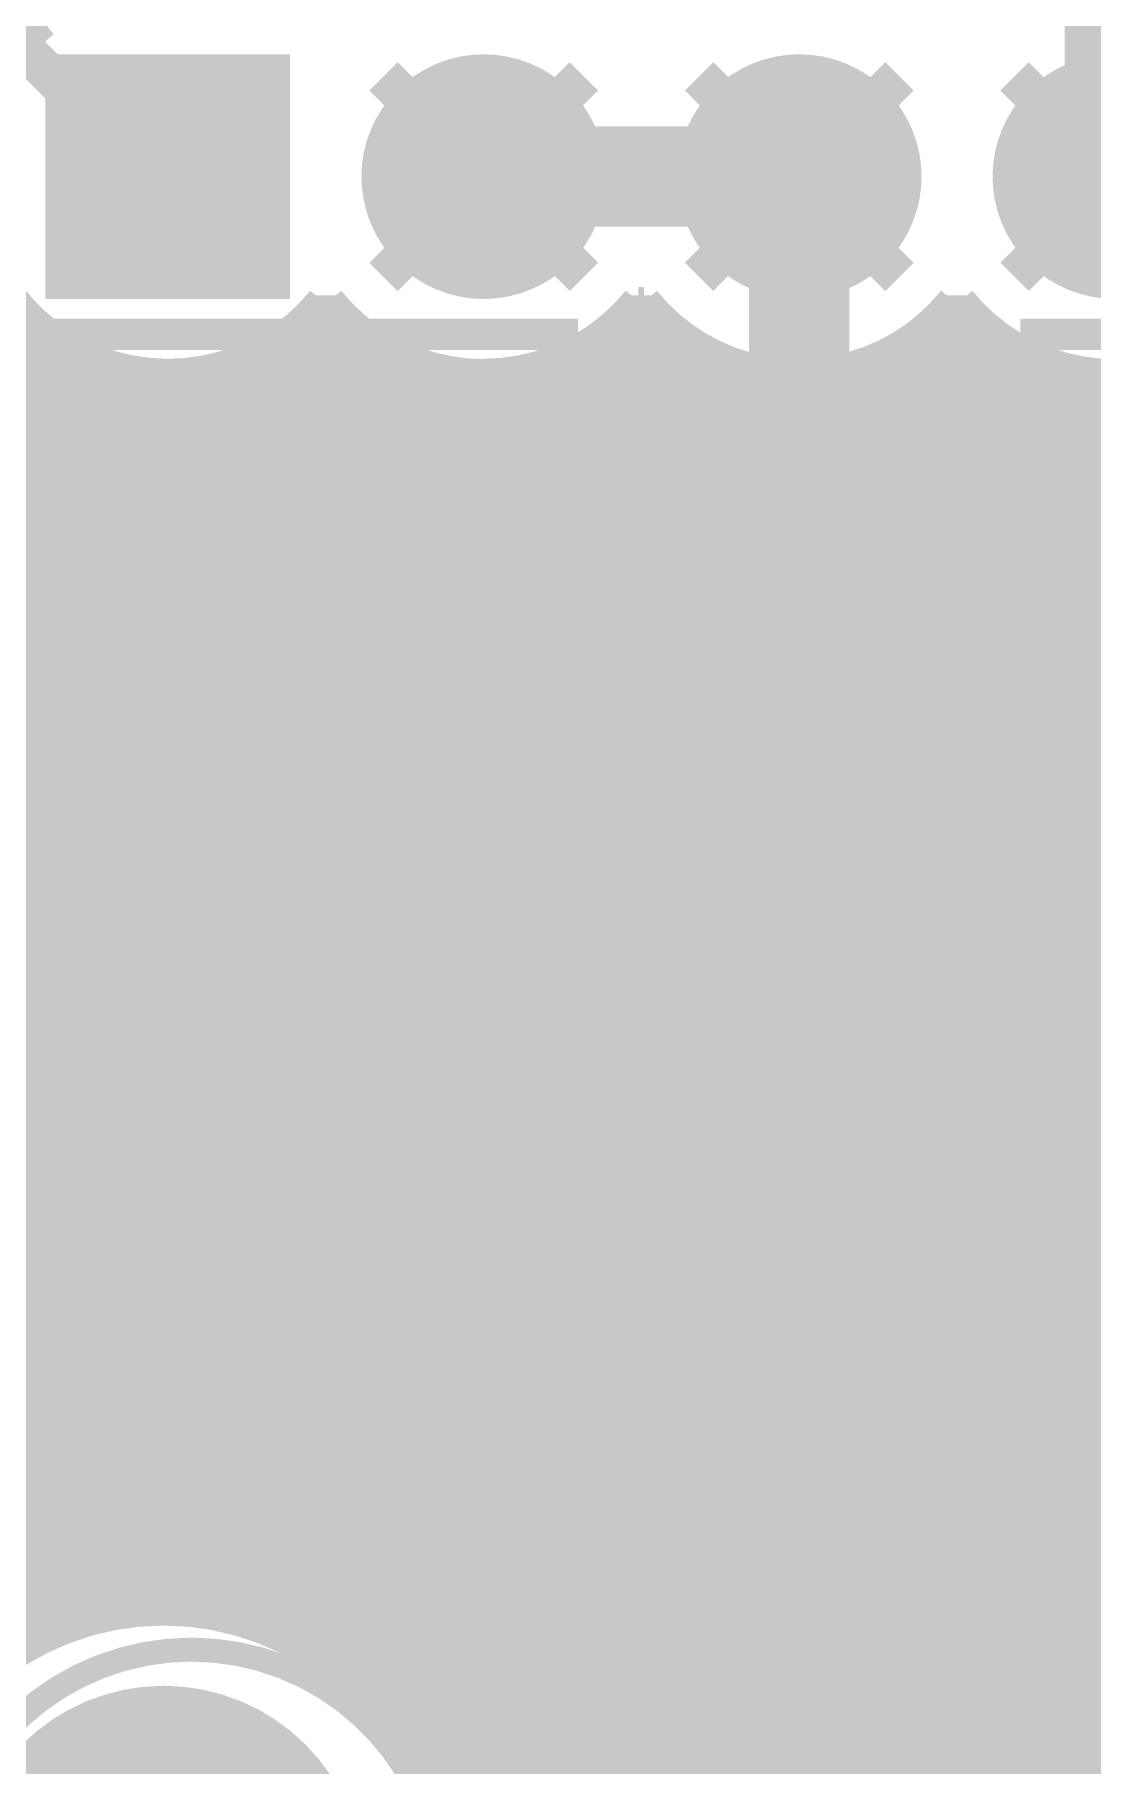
# Model space of a CAD drawing. Extents: x 980 to 1163, y 595 to 881.
# Drawn here: x 1045.51 to 1052.21, y 799.88 to 810.84 of the extents above; entities that cross this region are included whole.
import ezdxf

# ---------------------------------------------------------------- set-up
doc = ezdxf.new("R2010")
doc.units = 0
doc.header["$LTSCALE"] = 10
doc.header["$MEASUREMENT"] = 0
doc.layers.get('0').update_dxf_attribs({"linetype": 'CONTINUOUS'})
for name, color, linetype in [('22-304-2_BOT', 7, 'CONTINUOUS'), ('22-304-2_DRD', 7, 'CONTINUOUS'), ('22-304-2_DRL', 2, 'CONTINUOUS'), ('22-304-2_IN1', 4, 'CONTINUOUS'), ('22-304-2_IN2', 3, 'CONTINUOUS'), ('22-304-2_SMB', 5, 'CONTINUOUS'), ('22-304-2_SMT', 10, 'CONTINUOUS'), ('22-304-2_SPB', 14, 'CONTINUOUS'), ('22-304-2_SSB', 12, 'CONTINUOUS'), ('22-304-2_SST', 11, 'CONTINUOUS'), ('22-304-2_TOP', 13, 'CONTINUOUS'), ('THRUHOLE_TAP', 7, 'CONTINUOUS')]:
    doc.layers.add(name, color=color, linetype=linetype)

# ---------------------------------------------------------------- blocks, each defined once
blk = doc.blocks.new('ROUND_5')
at = {"const_width": 1.27}
blk.add_lwpolyline([(-0.635, 0, 1), (0.635, 0, 1)], format="xyb", close=True, dxfattribs=at)
blk = doc.blocks.new('ROUND_27')
at = {"const_width": 0.7747}
blk.add_lwpolyline([(-0.38735, 0, 1), (0.38735, 0, 1)], format="xyb", close=True, dxfattribs=at)
blk = doc.blocks.new('SQUARE_28')
blk.add_solid([(0.7747, 0.7747), (0.7747, -0.7747), (-0.7747, 0.7747), (-0.7747, -0.7747)])
blk = doc.blocks.new('RECTANGLE_55')
blk.add_solid([(2.11963, 1.905), (2.11963, -1.905), (-2.11963, 1.905), (-2.11963, -1.905)])
blk = doc.blocks.new('ROUND_35')
at = {"const_width": 0.40005}
blk.add_lwpolyline([(-0.200024, 0, 1), (0.200024, 0, 1)], format="xyb", close=True, dxfattribs=at)
blk = doc.blocks.new('ROUND_77')
at = {"const_width": 0.0762}
blk.add_lwpolyline([(-0.0381, 0, 1), (0.0381, 0, 1)], format="xyb", close=True, dxfattribs=at)

msp = doc.modelspace()

# ---------------------------------------------------------------- linework, layer by layer
at = {"layer": '22-304-2_BOT'}
for points, const_width in [([(1046.349022678014, 809.9410044194401), (1046.247422678013, 809.9410044194401), (1045.221262678014, 810.9671644194401), (1045.221262678014, 812.8721644194401), (1046.999262678014, 814.6501644194401), (1046.999262678014, 818.9681644194401), (1048.007642678014, 819.9765444194402), (1048.523262678013, 819.9765444194402), (1048.523262678013, 821.1271644194401), (1048.904262678014, 821.5081644194402), (1048.904262678014, 821.9399644194401), (1047.634262678014, 821.9399644194401)], 0.254), ([(1052.348502678014, 811.9399844194402), (1052.348502678014, 809.9410044194401)], 0.635), ([(1050.349522678013, 809.9410044194401), (1048.350542678013, 809.9410044194401)], 0.635), ([(1052.714262678013, 807.4873644194402), (1051.495062678013, 807.4873644194402), (1050.349522678013, 808.6329044194401), (1050.349522678013, 809.9410044194401)], 0.635), ([(1049.366542678014, 809.1155044194402), (1049.330982678013, 809.1155044194402)], 0.254), ([(1049.361462678014, 809.1155044194402), (1049.361462678014, 807.9191644194401)], 0.254), ([(1051.180102678014, 808.9681844194401), (1051.746522678013, 808.40176441944)], 0.254), ([(1051.418862678014, 809.0596244194401), (1051.418862678014, 808.7294244194401)], 0.254), ([(1047.631722678014, 808.8792844194402), (1047.631722678014, 808.6608444194401)], 0.254), ([(1049.132862678013, 808.9275444194401), (1049.132862678013, 807.9191644194401)], 0.254), ([(1049.524022678014, 808.9351644194401), (1049.143022678013, 808.9351644194401)], 0.254), ([(1049.524022678014, 808.9605644194401), (1049.524022678014, 808.6329044194401)], 0.254), ([(1051.553482678014, 808.9351644194401), (1051.213122678014, 808.9351644194401)], 0.254), ([(1051.647462678013, 808.8691244194401), (1051.647462678013, 808.50082441944)], 0.254), ([(1047.761262678014, 808.8030844194401), (1047.761262678014, 807.9191644194401)], 0.254), ([(1048.904262678014, 808.7853044194401), (1048.904262678014, 807.9191644194401)], 0.254), ([(1051.876062678014, 808.74974441944), (1051.876062678014, 808.40176441944)], 0.254), ([(1047.631722678014, 808.6608444194401), (1045.068862678014, 808.6608444194401)], 0.254), ([(1045.475262678013, 808.6608444194401), (1045.475262678013, 807.9191644194401)], 0.254), ([(1045.703862678014, 808.6608444194401), (1045.703862678014, 807.9191644194401)], 0.254), ([(1045.932462678014, 808.6608444194401), (1045.932462678014, 807.9191644194401)], 0.254), ([(1046.161062678013, 808.6608444194401), (1046.161062678013, 807.9191644194401)], 0.254), ([(1046.389662678014, 808.6608444194401), (1046.389662678014, 807.9191644194401)], 0.254), ([(1046.618262678013, 808.6608444194401), (1046.618262678013, 807.9191644194401)], 0.254), ([(1046.846862678014, 808.6608444194401), (1046.846862678014, 807.9191644194401)], 0.254), ([(1047.075462678014, 808.6608444194401), (1047.075462678014, 807.9191644194401)], 0.254), ([(1047.304062678013, 808.6608444194401), (1047.304062678013, 807.9191644194401)], 0.254), ([(1047.532662678014, 808.6608444194401), (1047.532662678014, 807.9191644194401)], 0.254), ([(1048.007642678014, 808.7065644194402), (1047.631722678014, 808.7065644194402)], 0.254), ([(1047.989862678013, 808.7116444194401), (1047.989862678013, 807.9191644194401)], 0.254), ([(1048.218462678014, 808.6659244194401), (1048.218462678014, 807.9191644194401)], 0.254), ([(1048.447062678013, 808.6633844194401), (1048.447062678013, 807.9191644194401)], 0.254), ([(1048.675662678014, 808.7014844194401), (1048.675662678014, 807.9191644194401)], 0.254), ([(1049.524022678014, 808.7065644194402), (1048.690902678014, 808.7065644194402)], 0.254), ([(1052.005602678013, 808.7065644194402), (1051.441722678014, 808.7065644194402)], 0.254), ([(1052.104662678013, 808.6837044194401), (1052.104662678013, 808.40176441944)], 0.254), ([(1049.536722678014, 808.4779644194401), (1040.029502678014, 808.4779644194401)], 0.254), ([(1060.908302678014, 808.4779644194401), (1051.670322678013, 808.4779644194401)], 0.254), ([(1049.590062678014, 808.3077844194402), (1049.590062678014, 807.9191644194401)], 0.254), ([(1053.704862678014, 808.40176441944), (1051.746522678013, 808.40176441944)], 0.254), ([(1049.618002678013, 808.2493644194401), (1039.800902678013, 808.2493644194401)], 0.254), ([(1049.793262678013, 808.0207644194402), (1039.572302678014, 808.0207644194402)], 0.254), ([(1049.765322678013, 808.0487044194401), (1049.894862678014, 807.9191644194401)], 0.254), ([(1049.818662678013, 807.9953644194401), (1049.818662678013, 807.9191644194401)], 0.254), ([(1049.894862678014, 807.9191644194401), (1045.015522678013, 807.9191644194401)], 0.254), ([(1050.273322678014, 807.5407044194401), (1050.905782678014, 806.90824441944)], 0.254), ([(1050.273322678014, 807.5407044194401), (1050.273322678014, 805.3740844194401)], 0.254), ([(1050.275862678013, 807.5381644194401), (1050.275862678013, 805.3690044194401)], 0.254), ([(1050.479062678014, 807.3349644194401), (1050.273322678014, 807.3349644194401)], 0.254), ([(1050.504462678014, 807.3095644194401), (1050.504462678014, 805.1404044194401)], 0.254), ([(1050.707662678014, 807.1063644194401), (1050.273322678014, 807.1063644194401)], 0.254), ([(1050.733062678014, 807.0809644194401), (1050.733062678014, 804.9118044194402)], 0.254), ([(1050.938802678013, 806.8777644194402), (1050.273322678014, 806.8777644194402)], 0.254), ([(1050.961662678013, 806.8574444194401), (1050.961662678013, 804.7441644194402)], 0.254), ([(1051.190262678014, 806.7202844194401), (1051.190262678014, 804.7441644194402)], 0.254), ([(1051.418862678014, 806.6644044194402), (1051.418862678014, 804.7441644194402)], 0.254), ([(1051.723662678014, 806.6491644194401), (1050.273322678014, 806.6491644194401)], 0.254), ([(1051.723662678014, 806.6618644194401), (1051.495062678013, 806.6618644194401)], 0.254), ([(1051.647462678013, 806.6618644194401), (1051.647462678013, 804.7441644194402)], 0.254), ([(1051.723662678014, 806.6618644194401), (1051.723662678014, 806.57296441944)], 0.254), ([(1051.723662678014, 806.57296441944), (1051.723662678014, 805.1505644194401)], 0.254), ([(1051.723662678014, 806.4205644194401), (1050.273322678014, 806.4205644194401)], 0.254), ([(1051.723662678014, 806.1919644194402), (1050.273322678014, 806.1919644194402)], 0.254), ([(1051.787162678014, 806.0649644194401), (1052.714262678013, 806.0649644194401)], 0.381), ([(1047.644422678014, 805.5061644194401), (1048.523262678013, 805.5061644194401), (1050.428262678013, 803.6011644194401), (1059.191262678014, 803.6011644194401), (1060.354582678013, 802.4378444194401), (1060.354582678013, 801.1297444194402)], 1.27), ([(1051.723662678014, 805.96336441944), (1050.273322678014, 805.96336441944)], 0.254), ([(1051.723662678014, 805.7347644194401), (1050.273322678014, 805.7347644194401)], 0.254), ([(1051.723662678014, 805.5061644194401), (1050.273322678014, 805.5061644194401)], 0.254), ([(1050.273322678014, 805.3740844194401), (1050.900702678013, 804.7441644194402)], 0.254), ([(1051.723662678014, 805.2775644194401), (1050.367302678014, 805.2775644194401)], 0.254), ([(1053.704862678014, 805.1505644194401), (1051.723662678014, 805.1505644194401)], 0.254), ([(1051.876062678014, 805.1505644194401), (1051.876062678014, 804.7441644194402)], 0.254), ([(1052.104662678013, 805.1505644194401), (1052.104662678013, 804.7441644194402)], 0.254), ([(1109.089562678014, 805.0489644194402), (1050.595902678014, 805.0489644194402)], 0.254), ([(1109.089562678014, 804.8203644194401), (1050.824502678013, 804.8203644194401)], 0.254), ([(1059.191262678014, 804.7441644194402), (1050.900702678013, 804.7441644194402)], 0.254), ([(1049.318282678013, 803.0931644194401), (1045.015522678013, 803.0931644194401)], 0.254), ([(1045.475262678013, 803.0931644194401), (1045.475262678013, 800.6776244194401)], 0.254), ([(1045.703862678014, 803.0931644194401), (1045.703862678014, 800.7817644194402)], 0.254), ([(1045.932462678014, 803.0931644194401), (1045.932462678014, 800.8503444194401)], 0.254), ([(1046.161062678013, 803.0931644194401), (1046.161062678013, 800.8859044194401)], 0.254), ([(1046.389662678014, 803.0931644194401), (1046.389662678014, 800.8935244194402)], 0.254), ([(1046.618262678013, 803.0931644194401), (1046.618262678013, 800.8706644194401)], 0.254), ([(1046.846862678014, 803.0931644194401), (1046.846862678014, 800.8147844194401)], 0.254), ([(1047.075462678014, 803.0931644194401), (1047.075462678014, 800.7284244194401)], 0.254), ([(1047.304062678013, 803.0931644194401), (1047.304062678013, 800.5988844194401)], 0.254), ([(1047.532662678014, 803.0931644194401), (1047.532662678014, 800.4210844194401)], 0.254), ([(1047.761262678014, 803.0931644194401), (1047.761262678014, 800.2991644194401)], 0.254), ([(1047.989862678013, 803.0931644194401), (1047.989862678013, 800.2991644194401)], 0.254), ([(1048.218462678014, 803.0931644194401), (1048.218462678014, 800.2991644194401)], 0.254), ([(1048.447062678013, 803.0931644194401), (1048.447062678013, 800.2991644194401)], 0.254), ([(1048.675662678014, 803.0931644194401), (1048.675662678014, 800.2991644194401)], 0.254), ([(1048.904262678014, 803.0931644194401), (1048.904262678014, 800.2991644194401)], 0.254), ([(1049.132862678013, 803.0931644194401), (1049.132862678013, 800.2991644194401)], 0.254), ([(1049.318282678013, 803.0931644194401), (1049.612922678014, 802.7985244194401)], 0.254), ([(1049.361462678014, 803.0499844194401), (1049.361462678014, 800.2991644194401)], 0.254), ([(1049.419882678013, 802.9915644194401), (1042.417102678014, 802.9915644194401)], 0.254), ([(1049.651022678014, 802.7629644194401), (1042.417102678014, 802.7629644194401)], 0.254), ([(1049.590062678014, 802.8213844194402), (1049.590062678014, 800.2991644194401)], 0.254), ([(1049.818662678013, 802.6334244194401), (1049.818662678013, 800.2991644194401)], 0.254), ([(1050.016782678013, 802.5343644194402), (1042.417102678014, 802.5343644194402)], 0.254), ([(1050.047262678014, 802.5242044194401), (1050.047262678014, 800.2991644194401)], 0.254), ([(1050.275862678013, 802.4683244194401), (1050.275862678013, 800.2991644194401)], 0.254), ([(1057.276102678014, 802.4581644194401), (1050.428262678013, 802.4581644194401)], 0.254), ([(1050.504462678014, 802.4581644194401), (1050.504462678014, 800.2991644194401)], 0.254), ([(1050.733062678014, 802.4581644194401), (1050.733062678014, 800.2991644194401)], 0.254), ([(1050.961662678013, 802.4581644194401), (1050.961662678013, 800.2991644194401)], 0.254), ([(1051.190262678014, 802.4581644194401), (1051.190262678014, 800.2991644194401)], 0.254), ([(1051.418862678014, 802.4581644194401), (1051.418862678014, 800.2991644194401)], 0.254), ([(1051.647462678013, 802.4581644194401), (1051.647462678013, 800.2991644194401)], 0.254), ([(1051.876062678014, 802.4581644194401), (1051.876062678014, 800.2991644194401)], 0.254), ([(1052.104662678013, 802.4581644194401), (1052.104662678013, 800.2991644194401)], 0.254), ([(1057.085602678014, 802.3057644194402), (1042.417102678014, 802.3057644194402)], 0.254), ([(1056.882402678013, 802.0771644194401), (1042.417102678014, 802.0771644194401)], 0.254), ([(1056.745242678013, 801.8485644194401), (1042.417102678014, 801.8485644194401)], 0.254), ([(1056.651262678014, 801.6199644194401), (1042.417102678014, 801.6199644194401)], 0.254), ([(1056.597922678013, 801.3913644194402), (1042.417102678014, 801.3913644194402)], 0.254), ([(1056.575062678014, 801.1627644194401), (1042.417102678014, 801.1627644194401)], 0.254), ([(1056.587762678014, 800.9341644194401), (1042.417102678014, 800.9341644194401)], 0.254), ([(1045.526062678013, 800.7055644194402), (1042.417102678014, 800.7055644194402)], 0.254), ([(1056.633482678013, 800.7055644194402), (1047.121182678014, 800.7055644194402)], 0.254), ([(1056.714762678014, 800.4769644194402), (1047.469162678014, 800.4769644194402)], 0.254), ([(1056.270262678014, 800.2991644194401), (1047.652042678013, 800.2991644194401)], 0.254)]:
    msp.add_lwpolyline(points, dxfattribs=dict(at, const_width=const_width))
at = {"layer": '22-304-2_BOT', "const_width": 0.254}
for points in [[(1048.350542678013, 808.6608444194401, 0.2212534), (1049.329816678013, 809.1164844194401)], [(1049.366542678014, 809.1155044194402, 0.04313769999999999), (1049.522768678014, 808.9590764194402)], [(1051.180102678014, 808.9681844194401, 0.04675630000000001), (1051.346392678013, 809.1394484194401)], [(1051.347742678013, 809.1383644194401, 0.2275126), (1052.348502678014, 808.6581364194401)], [(1047.631722678014, 808.8792844194402, 0.1498941), (1048.350542678013, 808.6588384194401)], [(1049.524022678014, 808.6329044194401, 0.1989124), (1049.765804678014, 808.04918641944)], [(1049.524022678014, 808.6329044194401, 0.1989124), (1049.765804678014, 808.04918641944)], [(1050.910862678013, 806.9031644194401, 0.1989124), (1051.495062678013, 806.6611824194401)], [(1050.910862678013, 806.9031644194401, 0.1989124), (1051.495062678013, 806.6611824194401)], [(1049.620542678014, 802.7934444194401, 0.1989124), (1050.428262678013, 802.4588764194401)], [(1049.620542678014, 802.7934444194401, 0.1989124), (1050.428262678013, 802.4588764194401)], [(1046.323622678014, 800.8935244194402, 0.4142136), (1044.545622678014, 799.1155244194401)], [(1047.652042678013, 800.2991644194401, 0.2139184), (1046.323622678014, 800.8947664194401)]]:
    msp.add_lwpolyline(points, format="xyb", dxfattribs=at)
at = {"layer": '22-304-2_DRD', "const_width": 0.254}
for points in [[(1046.984022678014, 810.5760044194401), (1045.714022678014, 809.3060044194401)], [(1046.984022678014, 809.3060044194401), (1045.714022678014, 810.5760044194401)], [(1048.985542678014, 810.5760044194401), (1047.715542678013, 809.3060044194401)], [(1048.985542678014, 809.3060044194401), (1047.715542678013, 810.5760044194401)], [(1050.984522678013, 810.5760044194401), (1049.714522678014, 809.3060044194401)], [(1050.984522678013, 809.3060044194401), (1049.714522678014, 810.5760044194401)], [(1052.983502678014, 810.5760044194401), (1051.713502678014, 809.3060044194401)], [(1052.983502678014, 809.3060044194401), (1051.713502678014, 810.5760044194401)], [(1052.460262678014, 805.6331644194402), (1052.079262678013, 805.2521644194401)], [(1052.079262678013, 805.2521644194401), (1052.079262678013, 804.7441644194402)], [(1052.079262678013, 804.7441644194402), (1052.460262678014, 804.3631644194402)]]:
    msp.add_lwpolyline(points, dxfattribs=at)
at = {"layer": '22-304-2_IN1', "const_width": 0.254}
for points in [[(1045.068862678014, 811.9399844194402, 0.2271865), (1045.546838678014, 810.9423304194402)], [(1045.546382678014, 810.9417644194401, 0.2275126), (1045.066154678014, 809.9410044194401)], [(1045.068862678014, 809.9410044194401, 0.4142136), (1046.349022678014, 808.6608444194401)], [(1046.349022678014, 808.6608444194401, 0.227513), (1047.349782678014, 809.1383644194401)], [(1047.349782678014, 809.1383644194401, 0.2275126), (1048.350542678013, 808.6581364194401)], [(1048.350542678013, 808.6608444194401, 0.2271862), (1049.348194678013, 809.1388204194401)], [(1049.348762678014, 809.1383644194401, 0.2275126), (1050.349522678013, 808.6581364194401)], [(1050.349522678013, 808.6608444194401, 0.2271862), (1051.347174678014, 809.1388204194401)], [(1051.347742678013, 809.1383644194401, 0.2275126), (1052.348502678014, 808.6581364194401)], [(1052.714262678013, 805.9049444194401, 0.4142136), (1051.807482678013, 804.9981644194402)], [(1051.807482678013, 804.9981644194402, 0.4142136), (1052.714262678013, 804.0913844194401)], [(1046.323622678014, 800.8935244194402, 0.4142136), (1044.545622678014, 799.1155244194401)], [(1048.101622678013, 799.1155244194401, 0.4142136), (1046.323622678014, 800.8935244194402)]]:
    msp.add_lwpolyline(points, format="xyb", dxfattribs=at)
for points in [[(1045.487962678013, 810.8909644194401), (1040.164122678013, 810.8909644194401)], [(1051.317262678014, 809.1028044194402), (1051.317262678014, 795.4731644194401)], [(1045.416842678014, 809.0621644194401), (1034.609142678014, 809.0621644194401)], [(1047.202462678013, 808.9834244194401), (1047.202462678013, 800.6623844194401)], [(1047.415822678013, 809.0621644194401), (1047.281202678013, 809.0621644194401)], [(1047.431062678014, 809.0469244194401), (1047.431062678014, 800.5074444194402)], [(1049.259862678014, 809.0393044194401), (1049.259862678014, 792.6766244194401)], [(1049.414802678014, 809.0621644194401), (1049.282722678013, 809.0621644194401)], [(1049.488462678014, 808.9910444194402), (1049.488462678014, 792.9052244194402)], [(1051.416322678014, 809.0621644194401), (1051.281702678014, 809.0621644194401)], [(1045.602262678014, 808.8996044194402), (1045.602262678014, 800.7411244194401)], [(1047.659662678014, 808.86150441944), (1047.659662678014, 800.2890044194401)], [(1049.031262678013, 808.8564244194401), (1049.031262678013, 792.4480244194401)], [(1051.088662678014, 808.8945244194401), (1051.088662678014, 795.4731644194401)], [(1051.545862678013, 808.9427844194402), (1051.545862678013, 795.4731644194401)], [(1045.706402678014, 808.8335644194401), (1035.048562678013, 808.8335644194401)], [(1045.830862678014, 808.7700644194401), (1045.830862678014, 800.82494441944)], [(1046.973862678014, 808.8208644194401), (1046.973862678014, 800.7716044194401)], [(1047.705382678014, 808.8335644194401), (1046.994182678013, 808.8335644194401)], [(1047.888262678013, 808.7446644194401), (1047.888262678013, 799.9613444194401)], [(1049.704362678013, 808.8335644194401), (1048.993162678014, 808.8335644194401)], [(1049.717062678013, 808.8259444194401), (1049.717062678013, 793.1338244194401)], [(1050.860062678013, 808.7649844194401), (1050.860062678013, 795.4731644194401)], [(1051.703342678014, 808.8335644194401), (1050.992142678014, 808.8335644194401)], [(1051.774462678014, 808.7954644194401), (1051.774462678014, 795.4731644194401)], [(1046.059462678013, 808.6938644194402), (1046.059462678013, 800.8732044194401)], [(1046.288062678014, 808.6608444194401), (1046.288062678014, 800.8935244194402)], [(1046.516662678014, 808.6710044194401), (1046.516662678014, 800.8833644194401)], [(1046.745262678013, 808.7218044194401), (1046.745262678013, 800.8427244194402)], [(1048.116862678014, 808.6811644194402), (1048.116862678014, 791.5336244194401)], [(1048.345462678014, 808.6608444194401), (1048.345462678014, 791.7622244194401)], [(1048.574062678013, 808.6786244194401), (1048.574062678013, 791.9908244194401)], [(1048.802662678014, 808.7421244194401), (1048.802662678014, 792.2194244194401)], [(1049.945662678014, 808.7243444194401), (1049.945662678014, 793.3624244194401)], [(1050.174262678014, 808.6710044194401), (1050.174262678014, 793.5910244194401)], [(1050.402862678013, 808.6608444194401), (1050.402862678013, 793.8196244194401)], [(1050.631462678014, 808.6913244194401), (1050.631462678014, 794.0482244194401)], [(1052.003062678014, 808.7065644194402), (1052.003062678014, 805.5620444194401)], [(1052.231662678013, 808.6659244194401), (1052.231662678013, 805.7652444194401)], [(1064.449062678013, 808.6049644194401), (1035.223822678013, 808.6049644194401)], [(1064.431282678014, 808.37636441944), (1035.310182678013, 808.37636441944)], [(1064.461762678013, 808.1477644194401), (1035.333042678013, 808.1477644194401)], [(1064.545582678013, 807.9191644194401), (1035.297482678013, 807.9191644194401)], [(1064.697982678013, 807.6905644194401), (1035.193342678014, 807.6905644194401)], [(1064.967222678014, 807.4619644194402), (1034.990142678014, 807.4619644194402)], [(1111.682902678014, 807.2333644194401), (1028.774762678014, 807.2333644194401)], [(1145.043262678013, 807.0047644194401), (1028.886522678014, 807.0047644194401)], [(1094.385502678014, 806.7761644194401), (1029.115122678013, 806.7761644194401)], [(1094.144202678013, 806.54756441944), (1029.343722678014, 806.54756441944)], [(1094.022282678013, 806.3189644194401), (1029.572322678014, 806.3189644194401)], [(1093.974022678014, 806.0903644194401), (1029.800922678013, 806.0903644194401)], [(1052.434862678014, 805.8617644194401), (1030.029522678014, 805.8617644194401)], [(1052.066562678013, 805.6331644194402), (1030.258122678013, 805.6331644194402)], [(1051.901462678014, 805.4045644194401), (1030.486722678014, 805.4045644194401)], [(1051.822722678014, 805.1759644194401), (1030.715322678014, 805.1759644194401)], [(1051.807482678013, 804.9473644194401), (1030.943922678013, 804.9473644194401)], [(1051.850662678014, 804.71876441944), (1031.106482678013, 804.71876441944)], [(1051.962422678014, 804.4901644194401), (1031.177602678013, 804.4901644194401)], [(1052.003062678014, 804.4342844194401), (1052.003062678014, 795.4731644194401)], [(1052.183402678014, 804.2615644194401), (1034.957122678014, 804.2615644194401)], [(1052.231662678013, 804.2285444194401), (1052.231662678013, 795.4731644194401)], [(1072.053822678014, 804.0329644194401), (1035.178102678014, 804.0329644194401)], [(1071.886182678013, 803.8043644194402), (1035.289862678014, 803.8043644194402)], [(1071.804902678014, 803.5757644194401), (1035.333042678013, 803.5757644194401)], [(1071.787122678013, 803.3471644194401), (1035.315262678014, 803.3471644194401)], [(1071.825222678013, 803.1185644194401), (1035.236522678013, 803.1185644194401)], [(1071.931902678014, 802.88996441944), (1035.073962678013, 802.88996441944)], [(1057.692662678013, 802.6613644194401), (1034.705662678014, 802.6613644194401)], [(1057.240542678014, 802.4327644194401), (1031.187762678014, 802.4327644194401)], [(1056.986542678014, 802.2041644194401), (1031.187762678014, 802.2041644194401)], [(1056.816362678014, 801.9755644194402), (1031.187762678014, 801.9755644194402)], [(1056.699522678014, 801.7469644194401), (1031.187762678014, 801.7469644194401)], [(1056.623322678013, 801.5183644194401), (1031.187762678014, 801.5183644194401)], [(1056.582682678013, 801.2897644194401), (1031.187762678014, 801.2897644194401)], [(1056.577602678014, 801.06116441944), (1031.187762678014, 801.06116441944)], [(1045.858802678013, 800.8325644194401), (1041.787182678014, 800.8325644194401)], [(1056.603002678014, 800.8325644194401), (1046.788442678014, 800.8325644194401)], [(1056.663962678014, 800.6039644194401), (1047.298982678014, 800.6039644194401)], [(1056.763022678014, 800.3753644194401), (1047.578382678013, 800.3753644194401)], [(1056.912882678014, 800.1467644194402), (1047.773962678014, 800.1467644194402)], [(1057.126242678014, 799.9181644194401), (1047.911122678013, 799.9181644194401)]]:
    msp.add_lwpolyline(points, dxfattribs=at)
at = {"layer": '22-304-2_IN2', "const_width": 0.254}
for points in [[(1044.949482678014, 809.9410044194401, 0.4142136), (1046.349022678014, 808.5414644194401)], [(1046.349022678014, 808.5414644194401, 0.2015791), (1047.348744678014, 808.9615804194401)], [(1047.349782678014, 808.9605644194401, 0.2015792), (1048.350542678013, 808.5400124194401)], [(1048.350542678013, 808.5414644194401, 0.2012484), (1049.349018678014, 808.9603104194401)], [(1049.348762678014, 808.9605644194401, 0.2015792), (1050.349522678013, 808.5400124194401)], [(1050.349522678013, 808.5414644194401, 0.2012484), (1051.347998678013, 808.9603104194401)], [(1051.347742678013, 808.9605644194401, 0.2015792), (1052.348502678014, 808.5400124194401)], [(1046.323622678014, 801.0129044194401, 0.4142136), (1044.426242678014, 799.1155244194401)], [(1048.221002678014, 799.1155244194401, 0.4142136), (1046.323622678014, 801.0129044194401)]]:
    msp.add_lwpolyline(points, format="xyb", dxfattribs=at)
for points in [[(1047.304062678013, 808.9173844194402), (1047.304062678013, 800.7411244194401)], [(1047.375182678014, 808.9351644194401), (1047.321842678014, 808.9351644194401)], [(1049.374162678014, 808.9351644194401), (1049.323362678014, 808.9351644194401)], [(1049.361462678014, 808.9478644194401), (1049.361462678014, 789.2273044194401)], [(1051.375682678014, 808.9351644194401), (1051.322342678013, 808.9351644194401)], [(1051.418862678014, 808.8945244194401), (1051.418862678014, 791.7088844194401)], [(1045.475262678013, 808.8488044194401), (1045.475262678013, 800.81224441944)], [(1047.075462678014, 808.7446644194401), (1047.075462678014, 800.8579644194401)], [(1047.532662678014, 808.8030844194401), (1047.532662678014, 800.5785644194401)], [(1049.132862678013, 808.7802244194402), (1049.132862678013, 789.3924044194401)], [(1049.590062678014, 808.7649844194401), (1049.590062678014, 791.5031444194401)], [(1051.190262678014, 808.8234044194401), (1051.190262678014, 791.9603444194402)], [(1045.688622678013, 808.7065644194402), (1035.302562678014, 808.7065644194402)], [(1045.703862678014, 808.6989444194401), (1045.703862678014, 800.9087644194401)], [(1047.690142678013, 808.7065644194402), (1047.009422678014, 808.7065644194402)], [(1047.761262678014, 808.6710044194401), (1047.761262678014, 800.3550444194401)], [(1048.904262678014, 808.6557644194402), (1048.904262678014, 789.4813044194401)], [(1049.689122678014, 808.7065644194402), (1049.008402678013, 808.7065644194402)], [(1049.818662678013, 808.6456044194401), (1049.818662678013, 791.8689044194401)], [(1050.961662678013, 808.6811644194402), (1050.961662678013, 792.0975044194402)], [(1051.688102678014, 808.7065644194402), (1051.007382678014, 808.7065644194402)], [(1051.647462678013, 808.7294244194401), (1051.647462678013, 789.45336441944)], [(1045.932462678014, 808.6049644194401), (1045.932462678014, 800.9722644194401)], [(1046.161062678013, 808.5541644194401), (1046.161062678013, 801.0052844194402)], [(1046.389662678014, 808.5414644194401), (1046.389662678014, 801.0103644194401)], [(1046.618262678013, 808.5668644194401), (1046.618262678013, 800.9900444194401)], [(1046.846862678014, 808.6329044194401), (1046.846862678014, 800.9392444194401)], [(1047.989862678013, 808.5871844194401), (1047.989862678013, 800.0223044194402)], [(1048.218462678014, 808.5465444194401), (1048.218462678014, 799.2145844194401)], [(1048.447062678013, 808.5440044194402), (1048.447062678013, 789.4940044194401)], [(1048.675662678014, 808.5795644194401), (1048.675662678014, 789.5143244194401)], [(1050.047262678014, 808.5744844194401), (1050.047262678014, 792.0467044194402)], [(1050.275862678013, 808.5440044194402), (1050.275862678013, 792.1432244194401)], [(1050.504462678014, 808.5490844194401), (1050.504462678014, 792.1787844194401)], [(1050.733062678014, 808.5948044194402), (1050.733062678014, 792.1660844194402)], [(1051.876062678014, 808.6227444194401), (1051.876062678014, 789.6819644194401)], [(1052.104662678013, 808.5617844194401), (1052.104662678013, 789.9105644194401)], [(1064.314442678014, 808.4779644194401), (1035.406702678014, 808.4779644194401)], [(1064.322062678013, 808.2493644194401), (1035.449882678014, 808.2493644194401)], [(1064.375402678013, 808.0207644194402), (1035.439722678014, 808.0207644194402)], [(1064.479542678014, 807.7921644194402), (1035.378762678014, 807.7921644194402)], [(1064.652262678014, 807.5635644194401), (1035.251762678014, 807.5635644194401)], [(1064.951982678014, 807.3349644194401), (1035.018082678014, 807.3349644194401)], [(1111.649882678013, 807.1063644194401), (1023.727782678014, 807.1063644194401)], [(1094.324542678014, 806.8777644194402), (1023.956382678013, 806.8777644194402)], [(1094.070542678013, 806.6491644194401), (1024.184982678014, 806.6491644194401)], [(1093.935922678014, 806.4205644194401), (1024.413582678013, 806.4205644194401)], [(1093.867342678014, 806.1919644194402), (1027.304102678014, 806.1919644194402)], [(1093.852102678014, 805.96336441944), (1027.921322678013, 805.96336441944)], [(1093.890202678014, 805.7347644194401), (1028.330262678013, 805.7347644194401)], [(1093.986722678014, 805.5061644194401), (1028.645222678014, 805.5061644194401)], [(1094.164522678014, 805.2775644194401), (1028.899222678014, 805.2775644194401)], [(1094.530282678013, 805.0489644194402), (1029.112582678013, 805.0489644194402)], [(1113.074822678014, 804.8203644194401), (1029.292922678014, 804.8203644194401)], [(1113.178962678013, 804.5917644194401), (1029.447862678014, 804.5917644194401)], [(1072.376402678014, 804.3631644194402), (1029.577402678014, 804.3631644194402)], [(1071.990322678014, 804.13456441944), (1029.686622678013, 804.13456441944)], [(1071.807442678014, 803.9059644194401), (1029.775522678013, 803.9059644194401)], [(1071.708382678014, 803.6773644194401), (1029.849182678013, 803.6773644194401)], [(1071.667742678014, 803.4487644194401), (1029.905062678014, 803.4487644194401)], [(1071.680442678014, 803.2201644194402), (1029.945702678014, 803.2201644194402)], [(1071.746482678014, 802.9915644194401), (1029.973642678013, 802.9915644194401)], [(1057.621542678014, 802.7629644194401), (1029.983802678013, 802.7629644194401)], [(1057.179582678014, 802.5343644194402), (1029.981262678014, 802.5343644194402)], [(1056.917962678014, 802.3057644194402), (1029.963482678014, 802.3057644194402)], [(1056.740162678014, 802.0771644194401), (1029.933002678014, 802.0771644194401)], [(1056.613162678014, 801.8485644194401), (1029.884742678013, 801.8485644194401)], [(1056.526802678014, 801.6199644194401), (1029.823782678013, 801.6199644194401)], [(1056.476002678014, 801.3913644194402), (1029.745042678014, 801.3913644194402)], [(1056.458222678013, 801.1627644194401), (1029.648522678013, 801.1627644194401)], [(1045.782602678014, 800.9341644194401), (1041.863382678014, 800.9341644194401)], [(1056.468382678014, 800.9341644194401), (1046.864642678014, 800.9341644194401)], [(1056.509022678013, 800.7055644194402), (1047.359942678014, 800.7055644194402)], [(1056.585222678013, 800.4769644194402), (1047.644422678014, 800.4769644194402)], [(1056.699522678014, 800.2483644194401), (1047.845082678014, 800.2483644194401)], [(1056.862082678014, 800.0197644194401), (1047.992402678014, 800.0197644194401)], [(1057.093222678013, 799.7911644194401), (1048.096542678014, 799.7911644194401)]]:
    msp.add_lwpolyline(points, dxfattribs=at)
at = {"layer": '22-304-2_SSB', "const_width": 0.1524}
for points in [[(1053.539762678014, 808.2366644194401), (1053.539762678014, 805.31566441944), (1051.901462678014, 805.31566441944), (1051.901462678014, 808.2366644194401), (1053.539762678014, 808.2366644194401)], [(1046.333782678013, 802.9915644194401), (1046.333782678013, 803.61132441944), (1049.107462678013, 803.61132441944), (1048.822982678013, 803.8932644194401), (1048.822982678013, 807.1165244194401), (1049.107462678013, 807.4010044194401), (1046.333782678013, 807.4010044194401), (1046.333782678013, 808.0207644194402), (1049.125242678014, 808.0207644194402), (1049.125242678014, 807.4340244194401), (1049.125242678014, 803.5757644194401), (1049.125242678014, 802.9915644194401), (1046.333782678013, 802.9915644194401), (1042.584742678014, 802.9915644194401), (1042.584742678014, 803.61132441944), (1042.584742678014, 803.8932644194401), (1042.584742678014, 804.2107644194401), (1042.831122678014, 804.2107644194401), (1043.092742678014, 804.2107644194401), (1043.334042678013, 804.2107644194401), (1043.334042678013, 804.1117044194401), (1043.092742678014, 804.1117044194401), (1042.584742678014, 804.1117044194401)], [(1042.584742678014, 808.0207644194402), (1046.333782678013, 808.0207644194402)], [(1045.825782678014, 806.8015644194402), (1045.584482678014, 806.8015644194402), (1045.584482678014, 806.9006244194401), (1045.584482678014, 806.9158644194401), (1046.087402678014, 806.9158644194401), (1046.087402678014, 807.4264044194401), (1045.584482678014, 807.4264044194401), (1045.584482678014, 806.9158644194401), (1045.584482678014, 806.9006244194401), (1045.825782678014, 806.9006244194401), (1045.825782678014, 806.8015644194402), (1046.087402678014, 806.8015644194402), (1046.087402678014, 806.4993044194401), (1042.831122678014, 806.4993044194401), (1042.831122678014, 806.8015644194402), (1043.092742678014, 806.8015644194402)], [(1046.333782678013, 807.1165244194401), (1046.333782678013, 807.4010044194401)], [(1049.125242678014, 807.4340244194401), (1049.122702678014, 807.4314844194402), (1049.122702678014, 807.4289444194401), (1049.122702678014, 807.4264044194401), (1049.122702678014, 807.4238644194402), (1049.122702678014, 807.4213244194401), (1049.120162678013, 807.4213244194401), (1049.120162678013, 807.41878441944), (1049.120162678013, 807.4162444194401), (1049.117622678014, 807.4162444194401), (1049.117622678014, 807.4137044194401), (1049.117622678014, 807.4111644194402), (1049.115082678014, 807.4111644194402), (1049.115082678014, 807.4086244194401), (1049.112542678014, 807.4086244194401), (1049.112542678014, 807.40608441944), (1049.110002678014, 807.40608441944), (1049.110002678014, 807.4035444194401), (1049.107462678013, 807.4010044194401)], [(1048.822982678013, 807.1165244194401), (1046.333782678013, 807.1165244194401), (1046.333782678013, 806.8015644194402), (1046.087402678014, 806.8015644194402)], [(1045.825782678014, 806.9006244194401), (1046.333782678013, 806.9006244194401)], [(1046.087402678014, 806.9006244194401), (1046.087402678014, 806.9158644194401)], [(1047.286282678014, 806.8015644194402), (1047.286282678014, 806.4993044194401), (1046.087402678014, 806.4993044194401), (1046.087402678014, 804.5104844194401), (1046.087402678014, 804.2107644194401), (1045.825782678014, 804.2107644194401)], [(1046.333782678013, 806.8015644194402), (1048.332762678014, 806.8015644194402), (1048.332762678014, 806.2503844194401), (1047.786662678013, 806.2503844194401)], [(1046.087402678014, 806.6999644194401), (1042.831122678014, 806.6999644194401)], [(1047.586002678014, 804.7619444194402), (1047.586002678014, 804.5104844194401), (1047.286282678014, 804.5104844194401), (1046.087402678014, 804.5104844194401), (1042.831122678014, 804.5104844194401), (1042.831122678014, 806.4993044194401), (1041.632242678013, 806.4993044194401), (1041.632242678013, 804.5104844194401), (1042.831122678014, 804.5104844194401), (1042.831122678014, 804.2107644194401)], [(1047.586002678014, 806.4993044194401), (1047.286282678014, 806.4993044194401), (1047.286282678014, 804.5104844194401), (1047.286282678014, 804.2107644194401)], [(1047.586002678014, 806.2503844194401), (1047.786662678013, 806.2503844194401), (1047.786662678013, 804.7619444194402), (1047.586002678014, 804.7619444194402), (1047.586002678014, 806.2503844194401), (1047.586002678014, 806.4993044194401)], [(1049.125242678014, 804.5054044194401), (1049.323362678014, 804.5054044194401), (1049.323362678014, 805.1302444194401), (1049.323362678014, 805.8795444194401), (1049.323362678014, 806.5069244194401), (1049.125242678014, 806.5069244194401)], [(1050.090442678013, 806.2503844194401), (1050.090442678013, 806.0141644194401)], [(1050.090442678013, 806.1335444194401), (1051.106442678014, 806.1335444194401), (1050.936262678013, 806.0141644194401)], [(1049.125242678014, 805.8795444194401), (1049.323362678014, 805.8795444194401)], [(1050.090442678013, 805.0565844194401), (1051.106442678014, 805.0565844194401), (1051.106442678014, 805.5315644194401)], [(1050.598442678013, 805.4121844194401), (1050.598442678013, 805.0565844194401)], [(1049.323362678014, 805.1302444194401), (1049.125242678014, 805.1302444194401)], [(1052.645682678014, 804.4850844194401), (1052.645682678014, 804.8406844194401), (1052.475502678014, 804.8991044194402), (1052.305322678013, 804.8991044194402), (1052.137682678014, 804.8406844194401), (1052.137682678014, 804.4850844194401), (1052.305322678013, 804.4241244194401), (1052.475502678014, 804.4241244194401), (1053.153682678014, 804.6628844194402)], [(1047.786662678013, 804.7619444194402), (1048.332762678014, 804.7619444194402), (1048.332762678014, 804.2107644194401), (1046.333782678013, 804.2107644194401), (1046.087402678014, 804.2107644194401)], [(1042.831122678014, 804.3123644194401), (1046.087402678014, 804.3123644194401)], [(1045.584482678014, 804.09646441944), (1046.087402678014, 804.09646441944), (1046.087402678014, 803.5859244194401), (1045.584482678014, 803.5859244194401), (1045.584482678014, 804.09646441944), (1045.584482678014, 804.1117044194401), (1045.825782678014, 804.1117044194401), (1045.825782678014, 804.2107644194401), (1045.584482678014, 804.2107644194401), (1045.584482678014, 804.1117044194401)], [(1046.333782678013, 804.2107644194401), (1046.333782678013, 803.8932644194401)], [(1046.333782678013, 804.1117044194401), (1045.825782678014, 804.1117044194401)], [(1046.087402678014, 804.09646441944), (1046.087402678014, 804.1117044194401)], [(1052.137682678014, 804.0609044194401), (1052.137682678014, 803.6468844194401), (1053.153682678014, 803.6468844194401)], [(1046.333782678013, 803.61132441944), (1046.333782678013, 803.8932644194401), (1048.822982678013, 803.8932644194401)], [(1049.125242678014, 803.5757644194401), (1049.125242678014, 803.5783044194401), (1049.122702678014, 803.5783044194401), (1049.122702678014, 803.5808444194402), (1049.122702678014, 803.5833844194401), (1049.122702678014, 803.5859244194401), (1049.122702678014, 803.5884644194401), (1049.122702678014, 803.5910044194401), (1049.120162678013, 803.5910044194401), (1049.120162678013, 803.5935444194401), (1049.120162678013, 803.5960844194401), (1049.117622678014, 803.5960844194401), (1049.117622678014, 803.5986244194401), (1049.117622678014, 803.6011644194401), (1049.115082678014, 803.6011644194401), (1049.115082678014, 803.6037044194401), (1049.112542678014, 803.6037044194401), (1049.112542678014, 803.6062444194401), (1049.110002678014, 803.6062444194401), (1049.110002678014, 803.6087844194401), (1049.107462678013, 803.6087844194401), (1049.107462678013, 803.61132441944)], [(1037.824782678013, 796.2148444194402), (1039.424982678014, 796.2148444194402), (1039.424982678014, 797.0149444194401), (1037.824782678013, 797.0149444194401), (1037.824782678013, 802.1152644194401), (1049.823742678014, 802.1152644194401), (1049.823742678014, 797.0149444194401), (1048.223542678013, 797.0149444194401), (1048.223542678013, 796.2148444194402), (1049.823742678014, 796.2148444194402), (1049.823742678014, 791.1170644194401), (1037.824782678013, 791.1170644194401), (1037.824782678013, 796.2148444194402)]]:
    msp.add_lwpolyline(points, dxfattribs=at)
for points in [[(1047.586002678014, 806.4993044194401, 0.4142136), (1047.286282678014, 806.7990244194401)], [(1047.286282678014, 804.2107644194401, 0.4142136), (1047.586002678014, 804.5104844194401)], [(1046.498882678014, 800.9316244194401, 0.4142136), (1044.583722678014, 799.0164644194401)], [(1048.414042678014, 799.0164644194401, 0.4142136), (1046.498882678014, 800.9316244194401)], [(1046.498882678014, 800.6141244194401, 0.4142136), (1044.901222678013, 799.0164644194401)], [(1048.096542678014, 799.0164644194401, 0.4142136), (1046.498882678014, 800.6141244194401)]]:
    msp.add_lwpolyline(points, format="xyb", dxfattribs=at)
at = {"layer": '22-304-2_SST'}
for points, const_width in [([(1044.850422678014, 807.9420244194401), (1056.349002678013, 807.9420244194401), (1056.349002678013, 813.6925844194401), (1044.350042678014, 813.6925844194401), (1044.350042678014, 807.9420244194401), (1044.850422678014, 807.9420244194401)], 0.19812), ([(1045.846102678013, 810.44138441944), (1045.846102678013, 809.4406244194402), (1046.846862678014, 809.4406244194402), (1046.846862678014, 810.44138441944), (1045.846102678013, 810.44138441944)], 0.14986), ([(1046.846862678014, 809.4406244194402), (1045.846102678013, 810.44138441944)], 0.14986), ([(1045.846102678013, 809.4406244194402), (1046.846862678014, 810.44138441944)], 0.14986), ([(1048.848382678013, 809.4406244194402), (1047.847622678014, 810.44138441944)], 0.14986), ([(1047.847622678014, 810.44138441944), (1047.847622678014, 809.4406244194402), (1048.848382678013, 809.4406244194402), (1048.848382678013, 810.44138441944), (1047.847622678014, 810.44138441944)], 0.14986), ([(1047.847622678014, 809.4406244194402), (1048.848382678013, 810.44138441944)], 0.14986), ([(1049.849142678014, 810.44138441944), (1049.849142678014, 809.4406244194402), (1050.849902678013, 809.4406244194402), (1050.849902678013, 810.44138441944), (1049.849142678014, 810.44138441944)], 0.14986), ([(1050.849902678013, 809.4406244194402), (1049.849142678014, 810.44138441944)], 0.14986), ([(1049.849142678014, 809.4406244194402), (1050.849902678013, 810.44138441944)], 0.14986), ([(1052.851422678013, 809.4406244194402), (1051.850662678014, 810.44138441944)], 0.14986), ([(1051.850662678014, 809.4406244194402), (1052.851422678013, 810.44138441944)], 0.14986), ([(1051.850662678014, 810.44138441944), (1051.850662678014, 809.4406244194402), (1052.851422678013, 809.4406244194402), (1052.851422678013, 810.44138441944), (1051.850662678014, 810.44138441944)], 0.14986), ([(1048.848382678013, 807.9420244194401), (1048.848382678013, 808.9427844194402), (1044.350042678014, 808.9427844194402)], 0.19812), ([(1051.848122678014, 807.9420244194401), (1051.848122678014, 808.9427844194402), (1056.349002678013, 808.9427844194402)], 0.19812), ([(1048.848382678013, 808.6887844194401), (1044.350042678014, 808.6887844194401)], 0.14986), ([(1051.850662678014, 808.6887844194401), (1056.349002678013, 808.6887844194401)], 0.14986), ([(1045.584482678014, 808.1884044194401), (1045.584482678014, 807.9394844194401)], 0.14986), ([(1046.834162678014, 808.1884044194401), (1045.584482678014, 808.1884044194401)], 0.14986), ([(1046.834162678014, 808.1884044194401), (1046.834162678014, 807.9394844194401), (1045.584482678014, 807.9394844194401)], 0.14986), ([(1046.834162678014, 808.1452244194402), (1045.584482678014, 808.1452244194402)], 0.14986), ([(1045.655602678014, 808.1884044194401), (1045.655602678014, 807.9394844194401)], 0.14986), ([(1045.790222678014, 808.1884044194401), (1045.790222678014, 807.9394844194401)], 0.14986), ([(1045.922302678013, 808.1884044194401), (1045.922302678013, 807.9394844194401)], 0.14986), ([(1046.056922678014, 808.1884044194401), (1046.056922678014, 807.9394844194401)], 0.14986), ([(1046.191542678014, 808.1884044194401), (1046.191542678014, 807.9394844194401)], 0.14986), ([(1046.326162678014, 808.1884044194401), (1046.326162678014, 807.9394844194401)], 0.14986), ([(1046.460782678014, 808.1884044194401), (1046.460782678014, 807.9394844194401)], 0.14986), ([(1046.592862678013, 808.1884044194401), (1046.592862678013, 807.9394844194401)], 0.14986), ([(1046.727482678014, 808.1884044194401), (1046.727482678014, 807.9394844194401)], 0.14986), ([(1046.834162678014, 808.0106044194401), (1045.584482678014, 808.0106044194401)], 0.14986)]:
    msp.add_lwpolyline(points, dxfattribs=dict(at, const_width=const_width))
at = {"layer": '22-304-2_TOP', "const_width": 0.254}
for points in [[(1048.350542678013, 808.6608444194401, 0.2271862), (1049.348194678013, 809.1388204194401)], [(1049.348762678014, 809.1383644194401, 0.2275126), (1050.349522678013, 808.6581364194401)], [(1050.349522678013, 808.6608444194401, 0.2271862), (1051.347174678014, 809.1388204194401)], [(1051.347742678013, 809.1383644194401, 0.2275126), (1052.348502678014, 808.6581364194401)], [(1047.631722678014, 808.8792844194402, 0.1498941), (1048.350542678013, 808.6588384194401)], [(1048.101622678013, 799.1155244194401, 0.3246935), (1046.874802678014, 800.8071644194401)]]:
    msp.add_lwpolyline(points, format="xyb", dxfattribs=at)
for points in [[(1049.361462678014, 809.12312441944), (1049.361462678014, 802.5851644194402)], [(1051.190262678014, 808.9758044194401), (1051.190262678014, 802.5851644194402)], [(1051.418862678014, 809.0596244194401), (1051.418862678014, 802.5851644194402)], [(1047.631722678014, 808.8792844194402), (1047.631722678014, 808.6608444194401)], [(1049.132862678013, 808.9275444194401), (1049.132862678013, 802.5851644194402)], [(1049.554502678013, 808.9351644194401), (1049.143022678013, 808.9351644194401)], [(1049.590062678014, 808.9072244194401), (1049.590062678014, 802.5851644194402)], [(1051.553482678014, 808.9351644194401), (1051.142002678014, 808.9351644194401)], [(1051.647462678013, 808.8691244194401), (1051.647462678013, 802.5851644194402)], [(1047.761262678014, 808.8030844194401), (1047.761262678014, 802.5851644194402)], [(1048.904262678014, 808.7853044194401), (1048.904262678014, 802.5851644194402)], [(1049.818662678013, 808.77514441944), (1049.818662678013, 802.5851644194402)], [(1050.961662678013, 808.8157844194401), (1050.961662678013, 802.5851644194402)], [(1051.876062678014, 808.74974441944), (1051.876062678014, 802.5851644194402)], [(1047.631722678014, 808.6608444194401), (1045.068862678014, 808.6608444194401)], [(1045.475262678013, 808.6608444194401), (1045.475262678013, 802.5851644194402)], [(1045.703862678014, 808.6608444194401), (1045.703862678014, 802.5851644194402)], [(1045.932462678014, 808.6608444194401), (1045.932462678014, 802.5851644194402)], [(1046.161062678013, 808.6608444194401), (1046.161062678013, 802.5851644194402)], [(1046.389662678014, 808.6608444194401), (1046.389662678014, 802.5851644194402)], [(1046.618262678013, 808.6608444194401), (1046.618262678013, 802.5851644194402)], [(1046.846862678014, 808.6608444194401), (1046.846862678014, 802.5851644194402)], [(1047.075462678014, 808.6608444194401), (1047.075462678014, 802.5851644194402)], [(1047.304062678013, 808.6608444194401), (1047.304062678013, 802.5851644194402)], [(1047.532662678014, 808.6608444194401), (1047.532662678014, 802.5851644194402)], [(1048.007642678014, 808.7065644194402), (1047.631722678014, 808.7065644194402)], [(1047.989862678013, 808.7116444194401), (1047.989862678013, 802.5851644194402)], [(1048.218462678014, 808.6659244194401), (1048.218462678014, 802.5851644194402)], [(1048.447062678013, 808.6633844194401), (1048.447062678013, 802.5851644194402)], [(1048.675662678014, 808.7014844194401), (1048.675662678014, 802.5851644194402)], [(1050.006622678014, 808.7065644194402), (1048.690902678014, 808.7065644194402)], [(1050.047262678014, 808.6964044194401), (1050.047262678014, 802.5851644194402)], [(1050.275862678013, 808.6608444194401), (1050.275862678013, 802.5851644194402)], [(1050.504462678014, 808.6684644194402), (1050.504462678014, 802.5851644194402)], [(1052.005602678013, 808.7065644194402), (1050.689882678013, 808.7065644194402)], [(1050.733062678014, 808.7192644194402), (1050.733062678014, 802.5851644194402)], [(1052.104662678013, 808.6837044194401), (1052.104662678013, 802.5851644194402)], [(1058.876302678013, 808.4779644194401), (1037.405682678014, 808.4779644194401)], [(1059.104902678014, 808.2493644194401), (1037.177082678013, 808.2493644194401)], [(1059.333502678013, 808.0207644194402), (1036.948482678014, 808.0207644194402)], [(1059.562102678014, 807.7921644194402), (1036.719882678014, 807.7921644194402)], [(1059.790702678014, 807.5635644194401), (1036.491282678013, 807.5635644194401)], [(1060.019302678013, 807.3349644194401), (1036.262682678014, 807.3349644194401)], [(1060.247902678014, 807.1063644194401), (1036.034082678013, 807.1063644194401)], [(1060.476502678014, 806.8777644194402), (1035.785162678013, 806.8777644194402)], [(1060.705102678014, 806.6491644194401), (1029.414842678013, 806.6491644194401)], [(1060.933702678014, 806.4205644194401), (1029.691702678014, 806.4205644194401)], [(1061.162302678013, 806.1919644194402), (1029.930462678014, 806.1919644194402)], [(1061.390902678014, 805.96336441944), (1030.141282678014, 805.96336441944)], [(1061.619502678014, 805.7347644194401), (1030.326702678014, 805.7347644194401)], [(1061.848102678013, 805.5061644194401), (1030.491802678014, 805.5061644194401)], [(1062.076702678014, 805.2775644194401), (1030.639122678014, 805.2775644194401)], [(1062.305302678014, 805.0489644194402), (1030.768662678013, 805.0489644194402)], [(1062.533902678013, 804.8203644194401), (1030.882962678013, 804.8203644194401)], [(1062.762502678014, 804.5917644194401), (1030.984562678014, 804.5917644194401)], [(1062.991102678013, 804.3631644194402), (1031.073462678014, 804.3631644194402)], [(1063.219702678014, 804.13456441944), (1031.147122678014, 804.13456441944)], [(1063.448302678014, 803.9059644194401), (1031.210622678014, 803.9059644194401)], [(1063.676902678013, 803.6773644194401), (1031.261422678014, 803.6773644194401)], [(1063.905502678014, 803.4487644194401), (1031.302062678013, 803.4487644194401)], [(1064.134102678014, 803.2201644194402), (1031.332542678014, 803.2201644194402)], [(1064.362702678014, 802.9915644194401), (1031.350322678014, 802.9915644194401)], [(1064.591302678014, 802.7629644194401), (1031.360482678014, 802.7629644194401)], [(1053.349262678013, 802.5851644194402), (1036.077262678014, 802.5851644194402)], [(1098.815262678014, 792.8061644194402), (1097.037262678014, 792.8061644194402), (1095.259262678014, 794.5841644194402), (1060.715262678013, 794.5841644194402), (1053.349262678013, 801.9501644194402), (1036.077262678014, 801.9501644194402), (1031.124262678014, 796.9971644194401), (1022.361262678014, 796.9971644194401), (1020.329262678013, 799.0291644194401), (1007.629262678014, 799.0291644194401), (1005.851262678014, 797.2511644194401), (1003.311262678014, 797.2511644194401)], [(1099.577262678014, 791.7901644194401), (1097.291262678013, 791.7901644194401), (1095.005262678013, 794.0761644194401), (1060.334262678014, 794.0761644194401), (1052.968262678014, 801.4421644194401), (1036.331262678013, 801.4421644194401), (1031.378262678013, 796.4891644194402), (1022.107262678014, 796.4891644194402), (1020.202262678014, 798.3941644194401), (1017.154262678014, 798.3941644194401), (1014.106262678014, 795.3461644194401), (1014.106262678014, 788.23416441944), (1012.582262678014, 786.7101644194402), (1004.200262678013, 786.7101644194402), (1003.692262678014, 786.2021644194401)], [(1052.704102678013, 800.8071644194401), (1046.874802678014, 800.8071644194401)], [(1047.075462678014, 800.8071644194401), (1047.075462678014, 800.7284244194401)], [(1047.304062678013, 800.8071644194401), (1047.304062678013, 800.5988844194401)], [(1047.532662678014, 800.8071644194401), (1047.532662678014, 800.4210844194401)], [(1047.761262678014, 800.8071644194401), (1047.761262678014, 800.1645444194401)], [(1047.989862678013, 800.8071644194401), (1047.989862678013, 799.7378244194401)], [(1048.218462678014, 800.8071644194401), (1048.218462678014, 793.6316644194401)], [(1048.447062678013, 800.8071644194401), (1048.447062678013, 793.8602644194401)], [(1048.675662678014, 800.8071644194401), (1048.675662678014, 794.0609244194401)], [(1048.904262678014, 800.8071644194401), (1048.904262678014, 794.1650644194401)], [(1049.132862678013, 800.8071644194401), (1049.132862678013, 794.2031644194401)], [(1049.361462678014, 800.8071644194401), (1049.361462678014, 794.2031644194401)], [(1049.590062678014, 800.8071644194401), (1049.590062678014, 794.2031644194401)], [(1049.818662678013, 800.8071644194401), (1049.818662678013, 794.2031644194401)], [(1050.047262678014, 800.8071644194401), (1050.047262678014, 794.2031644194401)], [(1050.275862678013, 800.8071644194401), (1050.275862678013, 794.2031644194401)], [(1050.504462678014, 800.8071644194401), (1050.504462678014, 794.2031644194401)], [(1050.733062678014, 800.8071644194401), (1050.733062678014, 794.2031644194401)], [(1050.961662678013, 800.8071644194401), (1050.961662678013, 794.2031644194401)], [(1051.190262678014, 800.8071644194401), (1051.190262678014, 794.2031644194401)], [(1051.418862678014, 800.8071644194401), (1051.418862678014, 794.2031644194401)], [(1051.647462678013, 800.8071644194401), (1051.647462678013, 794.2031644194401)], [(1051.876062678014, 800.8071644194401), (1051.876062678014, 794.2031644194401)], [(1052.104662678013, 800.8071644194401), (1052.104662678013, 794.2031644194401)], [(1052.805702678014, 800.7055644194402), (1047.121182678014, 800.7055644194402)], [(1053.034302678014, 800.4769644194402), (1047.469162678014, 800.4769644194402)], [(1053.262902678013, 800.2483644194401), (1047.695222678014, 800.2483644194401)], [(1053.491502678014, 800.0197644194401), (1047.855242678014, 800.0197644194401)], [(1053.720102678014, 799.7911644194401), (1047.969542678014, 799.7911644194401)]]:
    msp.add_lwpolyline(points, dxfattribs=at)

# ---------------------------------------------------------------- block references
at = {"layer": '22-304-2_BOT'}
for name, p in [('SQUARE_28', (1046.349022678014, 809.9410044194401)), ('ROUND_27', (1048.350542678013, 809.9410044194401)), ('ROUND_27', (1050.349522678013, 809.9410044194401)), ('ROUND_27', (1052.348502678014, 809.9410044194401)), ('RECTANGLE_55', (1047.644422678014, 805.5061644194401)), ('ROUND_5', (1046.323622678014, 799.1155244194401))]:
    msp.add_blockref(name, p, dxfattribs=at)
at = {"layer": '22-304-2_DRL'}
for p in [(1046.349022678014, 809.9410044194401), (1048.350542678013, 809.9410044194401), (1050.349522678013, 809.9410044194401), (1052.348502678014, 809.9410044194401)]:
    msp.add_blockref('ROUND_35', p, dxfattribs=at)
at = {"layer": '22-304-2_IN1'}
for name, p in [('ROUND_27', (1046.349022678014, 809.9410044194401)), ('ROUND_27', (1048.350542678013, 809.9410044194401)), ('ROUND_27', (1050.349522678013, 809.9410044194401)), ('ROUND_27', (1052.348502678014, 809.9410044194401)), ('ROUND_5', (1046.323622678014, 799.1155244194401))]:
    msp.add_blockref(name, p, dxfattribs=at)
at = {"layer": '22-304-2_IN2'}
for name, p in [('ROUND_27', (1046.349022678014, 809.9410044194401)), ('ROUND_27', (1048.350542678013, 809.9410044194401)), ('ROUND_27', (1050.349522678013, 809.9410044194401)), ('ROUND_27', (1052.348502678014, 809.9410044194401)), ('ROUND_5', (1046.323622678014, 799.1155244194401))]:
    msp.add_blockref(name, p, dxfattribs=at)
at = {"layer": '22-304-2_SMB'}
for name, p in [('SQUARE_28', (1046.349022678014, 809.9410044194401)), ('ROUND_27', (1048.350542678013, 809.9410044194401)), ('ROUND_27', (1050.349522678013, 809.9410044194401)), ('ROUND_27', (1052.348502678014, 809.9410044194401)), ('RECTANGLE_55', (1047.644422678014, 805.5061644194401)), ('ROUND_5', (1046.323622678014, 799.1155244194401))]:
    msp.add_blockref(name, p, dxfattribs=at)
at = {"layer": '22-304-2_SMT'}
for name, p in [('SQUARE_28', (1046.349022678014, 809.9410044194401)), ('ROUND_27', (1048.350542678013, 809.9410044194401)), ('ROUND_27', (1050.349522678013, 809.9410044194401)), ('ROUND_27', (1052.348502678014, 809.9410044194401)), ('ROUND_5', (1046.323622678014, 799.1155244194401))]:
    msp.add_blockref(name, p, dxfattribs=at)
at = {"layer": '22-304-2_SPB'}
msp.add_blockref('RECTANGLE_55', (1047.644422678014, 805.5061644194401), dxfattribs=at)
at = {"layer": '22-304-2_SSB'}
msp.add_blockref('ROUND_77', (1049.125242678014, 807.4340244194401), dxfattribs=at)
at = {"layer": '22-304-2_TOP'}
for name, p in [('SQUARE_28', (1046.349022678014, 809.9410044194401)), ('ROUND_27', (1048.350542678013, 809.9410044194401)), ('ROUND_27', (1050.349522678013, 809.9410044194401)), ('ROUND_27', (1052.348502678014, 809.9410044194401)), ('ROUND_5', (1046.323622678014, 799.1155244194401))]:
    msp.add_blockref(name, p, dxfattribs=at)
at = {"layer": 'THRUHOLE_TAP'}
for p in [(1046.349022678014, 809.9410044194401), (1048.350542678013, 809.9410044194401), (1050.349522678013, 809.9410044194401), (1052.348502678014, 809.9410044194401)]:
    msp.add_blockref('ROUND_35', p, dxfattribs=at)

doc.saveas('drawing.dxf')
